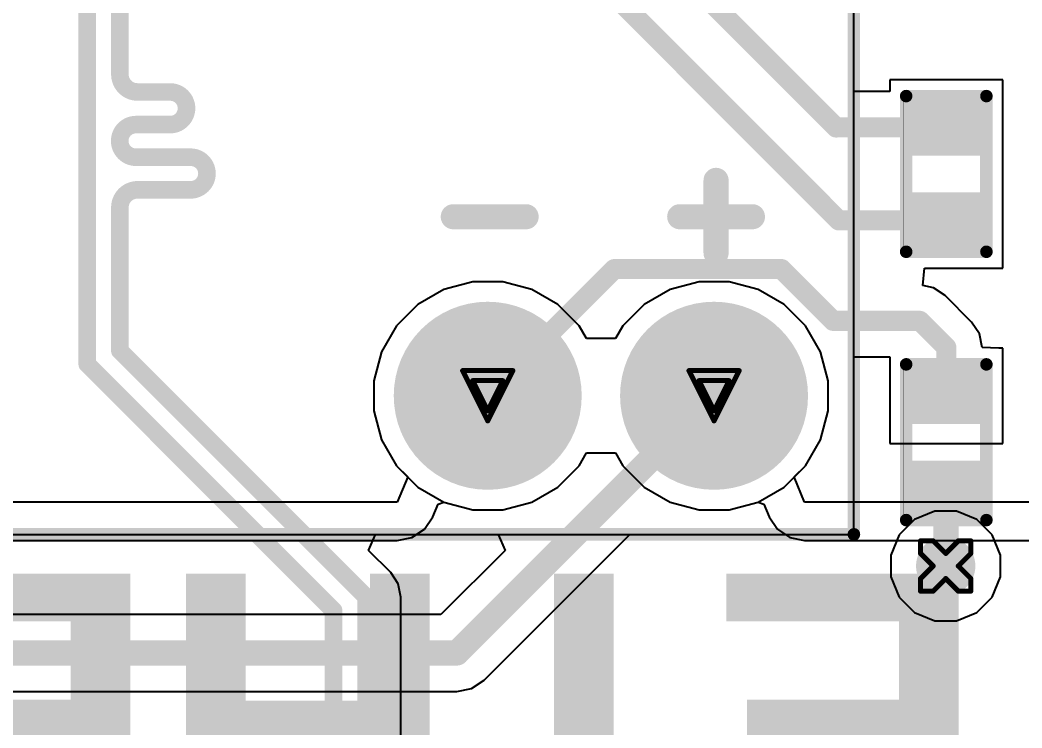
# Model space of a CAD drawing. Header units: inches. Extents: x -11 to 5379, y 0 to 5429.
# Drawn here: x 194.32 to 204.46, y 92.18 to 99.34 of the extents above; entities that cross this region are included whole.
import ezdxf

# ---------------------------------------------------------------- set-up
doc = ezdxf.new("R2010")
doc.units = ezdxf.units.IN
for name, color, linetype in [('Bottom Layer', 5, 'Continuous'), ('Bottom Solder', 6, 'Continuous'), ('Drill Drawing', 1, 'Continuous'), ('GND', 16, 'Continuous'), ('Multi-Layer', 9, 'Continuous'), ('Pad Holes', 156, 'Continuous'), ('PWR', 76, 'Continuous'), ('Top Layer', 1, 'Continuous'), ('Top Overlay', 2, 'Continuous'), ('Top Paste', 8, 'Continuous'), ('Top Solder', 216, 'Continuous'), ('Via Holes', 16, 'Continuous')]:
    doc.layers.add(name, color=color, linetype=linetype)
doc.styles.add('Arial_Bold', font='', dxfattribs={"height": 0.2})
doc.styles.get('Arial_Bold').set_extended_font_data('Arial', bold=True)

# ---------------------------------------------------------------- blocks, each defined once
blk = doc.blocks.new('R___0402_343')
at = {"layer": 'Top Layer'}
for points in [[(-0.699, -0.318), (-0.699, 0.317), (-0.241, 0.317), (-0.241, -0.318)], [(0.241, -0.318), (0.241, 0.317), (0.699, 0.317), (0.699, -0.318)]]:
    blk.add_hatch(color=1, dxfattribs=at).paths.add_polyline_path(points)
at = {"layer": 'Top Paste'}
for points in [[(-0.699, -0.318), (-0.699, 0.317), (-0.241, 0.317), (-0.241, -0.318)], [(0.241, -0.318), (0.241, 0.317), (0.699, 0.317), (0.699, -0.318)]]:
    blk.add_hatch(color=8, dxfattribs=at).paths.add_polyline_path(points)
at = {"layer": 'Top Solder'}
for points in [[(-0.754, -0.373), (-0.754, 0.373), (-0.186, 0.373), (-0.186, -0.373)], [(0.186, -0.373), (0.186, 0.373), (0.754, 0.373), (0.754, -0.373)]]:
    blk.add_hatch(color=216, dxfattribs=at).paths.add_polyline_path(points)
at = {"layer": 'Top Overlay'}
for points in [[(-0.787, -0.406, 0.127, 0.127, 0), (-0.787, 0.406, 0.127, 0.127, 0)], [(0.787, 0.406, 0.127, 0.127, 0), (-0.787, 0.406, 0.127, 0.127, 0)], [(0.787, -0.406, 0.127, 0.127, 0), (0.787, 0.406, 0.127, 0.127, 0)], [(0.787, -0.406, 0.127, 0.127, 0), (-0.787, -0.406, 0.127, 0.127, 0)], [(0.813, -0.432, 0.00323, 0.00323, 0), (-0.813, -0.432, 0.00323, 0.00323, 0)]]:
    blk.add_lwpolyline(points, format="xyseb", dxfattribs=at)
for points in [[(-0.819, 0.406, 0.0635, 0.0635, 1), (-0.756, 0.406, 0.0635, 0.0635, 1)], [(-0.819, 0.406, 0.0635, 0.0635, 1), (-0.756, 0.406, 0.0635, 0.0635, 1)], [(0.756, 0.406, 0.0635, 0.0635, 1), (0.819, 0.406, 0.0635, 0.0635, 1)], [(0.756, 0.406, 0.0635, 0.0635, 1), (0.819, 0.406, 0.0635, 0.0635, 1)], [(-0.819, -0.406, 0.0635, 0.0635, 1), (-0.756, -0.406, 0.0635, 0.0635, 1)], [(-0.819, -0.406, 0.0635, 0.0635, 1), (-0.756, -0.406, 0.0635, 0.0635, 1)], [(0.756, -0.406, 0.0635, 0.0635, 1), (0.819, -0.406, 0.0635, 0.0635, 1)], [(0.756, -0.406, 0.0635, 0.0635, 1), (0.819, -0.406, 0.0635, 0.0635, 1)], [(-0.814, -0.432, 0.00161, 0.00161, 1), (-0.812, -0.432, 0.00161, 0.00161, 1)], [(0.812, -0.432, 0.00161, 0.00161, 1), (0.814, -0.432, 0.00161, 0.00161, 1)]]:
    blk.add_lwpolyline(points, format="xyseb", close=True, dxfattribs=at)
blk = doc.blocks.new('R___0402_347')
at = {"layer": 'Top Layer'}
for points in [[(-0.699, -0.318), (-0.699, 0.317), (-0.241, 0.317), (-0.241, -0.318)], [(0.241, -0.318), (0.241, 0.317), (0.699, 0.317), (0.699, -0.318)]]:
    blk.add_hatch(color=1, dxfattribs=at).paths.add_polyline_path(points)
at = {"layer": 'Top Paste'}
for points in [[(-0.699, -0.318), (-0.699, 0.317), (-0.241, 0.317), (-0.241, -0.318)], [(0.241, -0.318), (0.241, 0.317), (0.699, 0.317), (0.699, -0.318)]]:
    blk.add_hatch(color=8, dxfattribs=at).paths.add_polyline_path(points)
at = {"layer": 'Top Solder'}
for points in [[(-0.754, -0.373), (-0.754, 0.373), (-0.186, 0.373), (-0.186, -0.373)], [(0.186, -0.373), (0.186, 0.373), (0.754, 0.373), (0.754, -0.373)]]:
    blk.add_hatch(color=216, dxfattribs=at).paths.add_polyline_path(points)
at = {"layer": 'Top Overlay'}
for points in [[(-0.787, -0.406, 0.127, 0.127, 0), (-0.787, 0.406, 0.127, 0.127, 0)], [(0.787, 0.406, 0.127, 0.127, 0), (-0.787, 0.406, 0.127, 0.127, 0)], [(0.787, -0.406, 0.127, 0.127, 0), (0.787, 0.406, 0.127, 0.127, 0)], [(0.787, -0.406, 0.127, 0.127, 0), (-0.787, -0.406, 0.127, 0.127, 0)], [(0.813, -0.432, 0.00323, 0.00323, 0), (-0.813, -0.432, 0.00323, 0.00323, 0)]]:
    blk.add_lwpolyline(points, format="xyseb", dxfattribs=at)
for points in [[(-0.819, 0.406, 0.0635, 0.0635, 1), (-0.756, 0.406, 0.0635, 0.0635, 1)], [(-0.819, 0.406, 0.0635, 0.0635, 1), (-0.756, 0.406, 0.0635, 0.0635, 1)], [(0.756, 0.406, 0.0635, 0.0635, 1), (0.819, 0.406, 0.0635, 0.0635, 1)], [(0.756, 0.406, 0.0635, 0.0635, 1), (0.819, 0.406, 0.0635, 0.0635, 1)], [(-0.819, -0.406, 0.0635, 0.0635, 1), (-0.756, -0.406, 0.0635, 0.0635, 1)], [(-0.819, -0.406, 0.0635, 0.0635, 1), (-0.756, -0.406, 0.0635, 0.0635, 1)], [(0.756, -0.406, 0.0635, 0.0635, 1), (0.819, -0.406, 0.0635, 0.0635, 1)], [(0.756, -0.406, 0.0635, 0.0635, 1), (0.819, -0.406, 0.0635, 0.0635, 1)], [(-0.814, -0.432, 0.00161, 0.00161, 1), (-0.812, -0.432, 0.00161, 0.00161, 1)], [(0.812, -0.432, 0.00161, 0.00161, 1), (0.814, -0.432, 0.00161, 0.00161, 1)]]:
    blk.add_lwpolyline(points, format="xyseb", close=True, dxfattribs=at)
blk = doc.blocks.new('X12ADAB1A3DY1027_519')
at = {"layer": 'Bottom Layer'}
h = blk.add_hatch(color=5, dxfattribs=at)
edge = h.paths.add_edge_path()
edge.add_arc((-6.86, 4.57), 0.9, 0, 360)
h = blk.add_hatch(color=5, dxfattribs=at)
edge = h.paths.add_edge_path()
edge.add_arc((-4.57, 4.57), 0.9, 0, 360)
at = {"layer": 'Bottom Solder'}
h = blk.add_hatch(color=6, dxfattribs=at)
edge = h.paths.add_edge_path()
edge.add_arc((-6.86, 4.57), 0.951, 0, 360)
h = blk.add_hatch(color=6, dxfattribs=at)
edge = h.paths.add_edge_path()
edge.add_arc((-4.57, 4.57), 0.951, 0, 360)
at = {"layer": 'GND'}
h = blk.add_hatch(color=16, dxfattribs=at)
edge = h.paths.add_edge_path()
edge.add_arc((-6.86, 4.57), 0.9, 0, 360)
h = blk.add_hatch(color=16, dxfattribs=at)
edge = h.paths.add_edge_path()
edge.add_arc((-4.57, 4.57), 0.9, 0, 360)
at = {"layer": 'Multi-Layer'}
h = blk.add_hatch(color=9, dxfattribs=at)
edge = h.paths.add_edge_path()
edge.add_arc((-6.86, 4.57), 0.9, 0, 360)
h = blk.add_hatch(color=9, dxfattribs=at)
edge = h.paths.add_edge_path()
edge.add_arc((-4.57, 4.57), 0.9, 0, 360)
at = {"layer": 'Pad Holes'}
h = blk.add_hatch(color=7, dxfattribs=at)
edge = h.paths.add_edge_path()
edge.add_arc((-6.86, 4.57), 0.525, 0, 360)
h = blk.add_hatch(color=7, dxfattribs=at)
edge = h.paths.add_edge_path()
edge.add_arc((-4.57, 4.57), 0.525, 0, 360)
at = {"layer": 'PWR'}
h = blk.add_hatch(color=76, dxfattribs=at)
edge = h.paths.add_edge_path()
edge.add_arc((-6.86, 4.57), 0.9, 0, 360)
h = blk.add_hatch(color=76, dxfattribs=at)
edge = h.paths.add_edge_path()
edge.add_arc((-4.57, 4.57), 0.9, 0, 360)
at = {"layer": 'Top Layer'}
h = blk.add_hatch(color=1, dxfattribs=at)
edge = h.paths.add_edge_path()
edge.add_arc((-6.86, 4.57), 0.9, 0, 360)
h = blk.add_hatch(color=1, dxfattribs=at)
edge = h.paths.add_edge_path()
edge.add_arc((-4.57, 4.57), 0.9, 0, 360)
at = {"layer": 'Top Solder'}
h = blk.add_hatch(color=216, dxfattribs=at)
edge = h.paths.add_edge_path()
edge.add_arc((-6.86, 4.57), 0.951, 0, 360)
h = blk.add_hatch(color=216, dxfattribs=at)
edge = h.paths.add_edge_path()
edge.add_arc((-4.57, 4.57), 0.951, 0, 360)
at = {"layer": 'Top Overlay'}
for points in [[(8.275, 5.972, 0.127, 0.127, 0), (-8.275, 5.972, 0.127, 0.127, 0)], [(-8.275, 5.972, 0.127, 0.127, 0), (-8.275, 0.258, 0.127, 0.127, 0)], [(-6.88, 3.127, 0.254, 0.254, 0), (-6.88, 2.391, 0.254, 0.254, 0)], [(-6.512, 2.759, 0.254, 0.254, 0), (-7.249, 2.759, 0.254, 0.254, 0)], [(-4.222, 2.759, 0.254, 0.254, 0), (-4.958, 2.759, 0.254, 0.254, 0)]]:
    blk.add_lwpolyline(points, format="xyseb", dxfattribs=at)
for points in [[(-8.307, 5.972, 0.0635, 0.0635, 1), (-8.243, 5.972, 0.0635, 0.0635, 1)], [(-8.307, 5.972, 0.0635, 0.0635, 1), (-8.243, 5.972, 0.0635, 0.0635, 1)], [(-6.944, 3.127, 0.127, 0.127, 1), (-6.817, 3.127, 0.127, 0.127, 1)], [(-7.312, 2.759, 0.127, 0.127, 1), (-7.185, 2.759, 0.127, 0.127, 1)], [(-6.576, 2.759, 0.127, 0.127, 1), (-6.449, 2.759, 0.127, 0.127, 1)], [(-5.022, 2.759, 0.127, 0.127, 1), (-4.895, 2.759, 0.127, 0.127, 1)], [(-4.285, 2.759, 0.127, 0.127, 1), (-4.158, 2.759, 0.127, 0.127, 1)], [(-6.944, 2.391, 0.127, 0.127, 1), (-6.817, 2.391, 0.127, 0.127, 1)]]:
    blk.add_lwpolyline(points, format="xyseb", close=True, dxfattribs=at)

msp = doc.modelspace()

# ---------------------------------------------------------------- hatches: boundary and pattern name
at = {"layer": 'Bottom Layer'}
h = msp.add_hatch(color=5, dxfattribs=at)
edge = h.paths.add_edge_path()
edge.add_arc((203.686, 93.814), 0.3, 0, 360)
at = {"layer": 'GND'}
h = msp.add_hatch(color=16, dxfattribs=at)
edge = h.paths.add_edge_path()
edge.add_arc((203.686, 93.814), 0.3, 0, 360)
at = {"layer": 'PWR'}
h = msp.add_hatch(color=76, dxfattribs=at)
edge = h.paths.add_edge_path()
edge.add_arc((203.686, 93.814), 0.3, 0, 360)
at = {"layer": 'Top Layer'}
h = msp.add_hatch(color=1, dxfattribs=at)
edge = h.paths.add_edge_path()
edge.add_arc((203.686, 93.814), 0.3, 0, 360)
at = {"layer": 'Via Holes'}
h = msp.add_hatch(color=7, dxfattribs=at)
edge = h.paths.add_edge_path()
edge.add_arc((203.686, 93.814), 0.15, 0, 360)

# ---------------------------------------------------------------- linework, layer by layer
at = {"layer": 'Bottom Layer'}
for p, q in [((202.757, 94.134), (202.757, 110.009)), ((202.757, 94.134), (202.757, 99.817)), ((186.207, 94.134), (202.757, 94.134)), ((186.207, 94.134), (199.158, 94.134)), ((199.015, 92.66), (200.49, 94.134)), ((199.158, 94.134), (199.227, 93.97)), ((200.49, 94.134), (202.757, 94.134)), ((199.227, 93.97), (198.579, 93.323)), ((198.579, 93.323), (186.853, 93.323)), ((198.74, 92.546), (198.889, 92.575)), ((198.889, 92.575), (199.015, 92.66)), ((187.014, 92.546), (198.74, 92.546))]:
    msp.add_line(p, q, dxfattribs=at)
for points in [[(198.74, 92.934, 0.254, 0.254, 0), (201.342, 95.536, 0.254, 0.254, 0)], [(186.853, 92.934, 0.254, 0.254, 0), (198.74, 92.934, 0.254, 0.254, 0)]]:
    msp.add_lwpolyline(points, format="xyseb", dxfattribs=at)
for points in [[(201.279, 95.536, 0.127, 0.127, 1), (201.406, 95.536, 0.127, 0.127, 1)], [(198.677, 92.934, 0.127, 0.127, 1), (198.804, 92.934, 0.127, 0.127, 1)], [(198.677, 92.934, 0.127, 0.127, 1), (198.804, 92.934, 0.127, 0.127, 1)]]:
    msp.add_lwpolyline(points, format="xyseb", close=True, dxfattribs=at)
at = {"layer": 'Drill Drawing'}
for points in [[(198.798, 95.79, 0.0508, 0.0508, 0), (199.306, 95.79, 0.0508, 0.0508, 0)], [(198.798, 95.79, 0.0508, 0.0508, 0), (199.052, 95.282, 0.0508, 0.0508, 0)], [(199.052, 95.282, 0.0508, 0.0508, 0), (199.306, 95.79, 0.0508, 0.0508, 0)], [(201.088, 95.79, 0.0508, 0.0508, 0), (201.596, 95.79, 0.0508, 0.0508, 0)], [(201.088, 95.79, 0.0508, 0.0508, 0), (201.342, 95.282, 0.0508, 0.0508, 0)], [(201.342, 95.282, 0.0508, 0.0508, 0), (201.596, 95.79, 0.0508, 0.0508, 0)], [(198.9, 95.689, 0.0508, 0.0508, 0), (199.204, 95.689, 0.0508, 0.0508, 0)], [(198.9, 95.689, 0.0508, 0.0508, 0), (199.052, 95.384, 0.0508, 0.0508, 0)], [(199.052, 95.384, 0.0508, 0.0508, 0), (199.204, 95.689, 0.0508, 0.0508, 0)], [(201.19, 95.689, 0.0508, 0.0508, 0), (201.495, 95.689, 0.0508, 0.0508, 0)], [(201.19, 95.689, 0.0508, 0.0508, 0), (201.342, 95.384, 0.0508, 0.0508, 0)], [(201.342, 95.384, 0.0508, 0.0508, 0), (201.495, 95.689, 0.0508, 0.0508, 0)], [(203.432, 93.941, 0.0508, 0.0508, 0), (203.432, 94.068, 0.0508, 0.0508, 0)], [(203.432, 94.068, 0.0508, 0.0508, 0), (203.559, 94.068, 0.0508, 0.0508, 0)], [(203.559, 94.068, 0.0508, 0.0508, 0), (203.686, 93.941, 0.0508, 0.0508, 0)], [(203.686, 93.941, 0.0508, 0.0508, 0), (203.813, 94.068, 0.0508, 0.0508, 0)], [(203.813, 94.068, 0.0508, 0.0508, 0), (203.94, 94.068, 0.0508, 0.0508, 0)], [(203.94, 93.941, 0.0508, 0.0508, 0), (203.94, 94.068, 0.0508, 0.0508, 0)], [(203.432, 93.941, 0.0508, 0.0508, 0), (203.559, 93.814, 0.0508, 0.0508, 0)], [(203.813, 93.814, 0.0508, 0.0508, 0), (203.94, 93.941, 0.0508, 0.0508, 0)], [(203.432, 93.687, 0.0508, 0.0508, 0), (203.559, 93.814, 0.0508, 0.0508, 0)], [(203.813, 93.814, 0.0508, 0.0508, 0), (203.94, 93.687, 0.0508, 0.0508, 0)], [(203.432, 93.56, 0.0508, 0.0508, 0), (203.432, 93.687, 0.0508, 0.0508, 0)], [(203.559, 93.56, 0.0508, 0.0508, 0), (203.686, 93.687, 0.0508, 0.0508, 0)], [(203.686, 93.687, 0.0508, 0.0508, 0), (203.813, 93.56, 0.0508, 0.0508, 0)], [(203.94, 93.56, 0.0508, 0.0508, 0), (203.94, 93.687, 0.0508, 0.0508, 0)], [(203.432, 93.56, 0.0508, 0.0508, 0), (203.559, 93.56, 0.0508, 0.0508, 0)], [(203.813, 93.56, 0.0508, 0.0508, 0), (203.94, 93.56, 0.0508, 0.0508, 0)]]:
    msp.add_lwpolyline(points, format="xyseb", dxfattribs=at)
for points in [[(198.785, 95.79, 0.0254, 0.0254, 1), (198.811, 95.79, 0.0254, 0.0254, 1)], [(198.785, 95.79, 0.0254, 0.0254, 1), (198.811, 95.79, 0.0254, 0.0254, 1)], [(199.293, 95.79, 0.0254, 0.0254, 1), (199.319, 95.79, 0.0254, 0.0254, 1)], [(199.293, 95.79, 0.0254, 0.0254, 1), (199.319, 95.79, 0.0254, 0.0254, 1)], [(201.075, 95.79, 0.0254, 0.0254, 1), (201.101, 95.79, 0.0254, 0.0254, 1)], [(201.075, 95.79, 0.0254, 0.0254, 1), (201.101, 95.79, 0.0254, 0.0254, 1)], [(201.583, 95.79, 0.0254, 0.0254, 1), (201.609, 95.79, 0.0254, 0.0254, 1)], [(201.583, 95.79, 0.0254, 0.0254, 1), (201.609, 95.79, 0.0254, 0.0254, 1)], [(198.887, 95.689, 0.0254, 0.0254, 1), (198.912, 95.689, 0.0254, 0.0254, 1)], [(198.887, 95.689, 0.0254, 0.0254, 1), (198.912, 95.689, 0.0254, 0.0254, 1)], [(199.192, 95.689, 0.0254, 0.0254, 1), (199.217, 95.689, 0.0254, 0.0254, 1)], [(199.192, 95.689, 0.0254, 0.0254, 1), (199.217, 95.689, 0.0254, 0.0254, 1)], [(201.177, 95.689, 0.0254, 0.0254, 1), (201.202, 95.689, 0.0254, 0.0254, 1)], [(201.177, 95.689, 0.0254, 0.0254, 1), (201.202, 95.689, 0.0254, 0.0254, 1)], [(201.482, 95.689, 0.0254, 0.0254, 1), (201.507, 95.689, 0.0254, 0.0254, 1)], [(201.482, 95.689, 0.0254, 0.0254, 1), (201.507, 95.689, 0.0254, 0.0254, 1)], [(199.039, 95.384, 0.0254, 0.0254, 1), (199.065, 95.384, 0.0254, 0.0254, 1)], [(199.039, 95.384, 0.0254, 0.0254, 1), (199.065, 95.384, 0.0254, 0.0254, 1)], [(201.329, 95.384, 0.0254, 0.0254, 1), (201.355, 95.384, 0.0254, 0.0254, 1)], [(201.329, 95.384, 0.0254, 0.0254, 1), (201.355, 95.384, 0.0254, 0.0254, 1)], [(199.039, 95.282, 0.0254, 0.0254, 1), (199.065, 95.282, 0.0254, 0.0254, 1)], [(199.039, 95.282, 0.0254, 0.0254, 1), (199.065, 95.282, 0.0254, 0.0254, 1)], [(201.329, 95.282, 0.0254, 0.0254, 1), (201.355, 95.282, 0.0254, 0.0254, 1)], [(201.329, 95.282, 0.0254, 0.0254, 1), (201.355, 95.282, 0.0254, 0.0254, 1)], [(203.419, 94.068, 0.0254, 0.0254, 1), (203.445, 94.068, 0.0254, 0.0254, 1)], [(203.419, 94.068, 0.0254, 0.0254, 1), (203.445, 94.068, 0.0254, 0.0254, 1)], [(203.546, 94.068, 0.0254, 0.0254, 1), (203.572, 94.068, 0.0254, 0.0254, 1)], [(203.546, 94.068, 0.0254, 0.0254, 1), (203.572, 94.068, 0.0254, 0.0254, 1)], [(203.8, 94.068, 0.0254, 0.0254, 1), (203.826, 94.068, 0.0254, 0.0254, 1)], [(203.8, 94.068, 0.0254, 0.0254, 1), (203.826, 94.068, 0.0254, 0.0254, 1)], [(203.927, 94.068, 0.0254, 0.0254, 1), (203.953, 94.068, 0.0254, 0.0254, 1)], [(203.927, 94.068, 0.0254, 0.0254, 1), (203.953, 94.068, 0.0254, 0.0254, 1)], [(203.419, 93.941, 0.0254, 0.0254, 1), (203.445, 93.941, 0.0254, 0.0254, 1)], [(203.419, 93.941, 0.0254, 0.0254, 1), (203.445, 93.941, 0.0254, 0.0254, 1)], [(203.673, 93.941, 0.0254, 0.0254, 1), (203.699, 93.941, 0.0254, 0.0254, 1)], [(203.673, 93.941, 0.0254, 0.0254, 1), (203.699, 93.941, 0.0254, 0.0254, 1)], [(203.927, 93.941, 0.0254, 0.0254, 1), (203.953, 93.941, 0.0254, 0.0254, 1)], [(203.927, 93.941, 0.0254, 0.0254, 1), (203.953, 93.941, 0.0254, 0.0254, 1)], [(203.546, 93.814, 0.0254, 0.0254, 1), (203.572, 93.814, 0.0254, 0.0254, 1)], [(203.546, 93.814, 0.0254, 0.0254, 1), (203.572, 93.814, 0.0254, 0.0254, 1)], [(203.8, 93.814, 0.0254, 0.0254, 1), (203.826, 93.814, 0.0254, 0.0254, 1)], [(203.8, 93.814, 0.0254, 0.0254, 1), (203.826, 93.814, 0.0254, 0.0254, 1)], [(203.419, 93.687, 0.0254, 0.0254, 1), (203.445, 93.687, 0.0254, 0.0254, 1)], [(203.419, 93.687, 0.0254, 0.0254, 1), (203.445, 93.687, 0.0254, 0.0254, 1)], [(203.673, 93.687, 0.0254, 0.0254, 1), (203.699, 93.687, 0.0254, 0.0254, 1)], [(203.673, 93.687, 0.0254, 0.0254, 1), (203.699, 93.687, 0.0254, 0.0254, 1)], [(203.927, 93.687, 0.0254, 0.0254, 1), (203.953, 93.687, 0.0254, 0.0254, 1)], [(203.927, 93.687, 0.0254, 0.0254, 1), (203.953, 93.687, 0.0254, 0.0254, 1)], [(203.419, 93.56, 0.0254, 0.0254, 1), (203.445, 93.56, 0.0254, 0.0254, 1)], [(203.419, 93.56, 0.0254, 0.0254, 1), (203.445, 93.56, 0.0254, 0.0254, 1)], [(203.546, 93.56, 0.0254, 0.0254, 1), (203.572, 93.56, 0.0254, 0.0254, 1)], [(203.546, 93.56, 0.0254, 0.0254, 1), (203.572, 93.56, 0.0254, 0.0254, 1)], [(203.8, 93.56, 0.0254, 0.0254, 1), (203.826, 93.56, 0.0254, 0.0254, 1)], [(203.8, 93.56, 0.0254, 0.0254, 1), (203.826, 93.56, 0.0254, 0.0254, 1)], [(203.927, 93.56, 0.0254, 0.0254, 1), (203.953, 93.56, 0.0254, 0.0254, 1)], [(203.927, 93.56, 0.0254, 0.0254, 1), (203.953, 93.56, 0.0254, 0.0254, 1)]]:
    msp.add_lwpolyline(points, format="xyseb", close=True, dxfattribs=at)
at = {"layer": 'GND'}
for p, q in [((198.9, 96.69), (198.607, 96.612)), ((199.204, 96.69), (198.9, 96.69)), ((199.498, 96.612), (199.204, 96.69)), ((201.19, 96.69), (200.897, 96.612)), ((201.494, 96.69), (201.19, 96.69)), ((201.788, 96.612), (201.494, 96.69)), ((198.607, 96.612), (198.344, 96.46)), ((199.761, 96.46), (199.498, 96.612)), ((200.897, 96.612), (200.634, 96.46)), ((202.051, 96.46), (201.788, 96.612)), ((198.344, 96.46), (198.129, 96.245)), ((199.976, 96.245), (199.761, 96.46)), ((200.634, 96.46), (200.419, 96.245)), ((202.266, 96.245), (202.051, 96.46)), ((198.129, 96.245), (197.977, 95.982)), ((200.051, 96.115), (199.976, 96.245)), ((200.419, 96.245), (200.344, 96.115)), ((202.418, 95.982), (202.266, 96.245)), ((200.344, 96.115), (200.051, 96.115)), ((197.977, 95.982), (197.898, 95.688)), ((202.496, 95.688), (202.418, 95.982)), ((197.898, 95.688), (197.898, 95.384)), ((202.496, 95.384), (202.496, 95.688)), ((197.898, 95.384), (197.977, 95.091)), ((202.418, 95.091), (202.496, 95.384)), ((197.977, 95.091), (198.129, 94.828)), ((202.266, 94.828), (202.418, 95.091)), ((199.976, 94.828), (200.051, 94.958)), ((200.051, 94.958), (200.344, 94.958)), ((200.344, 94.958), (200.419, 94.828)), ((198.129, 94.828), (198.242, 94.715)), ((199.761, 94.613), (199.976, 94.828)), ((200.419, 94.828), (200.634, 94.613)), ((202.153, 94.715), (202.266, 94.828)), ((198.242, 94.715), (198.136, 94.461)), ((202.258, 94.461), (202.153, 94.715)), ((199.498, 94.461), (199.761, 94.613)), ((200.634, 94.613), (200.897, 94.461)), ((198.136, 94.461), (190.828, 94.461)), ((198.495, 94.312), (198.549, 94.441)), ((198.549, 94.441), (198.607, 94.461)), ((198.607, 94.461), (198.9, 94.382)), ((199.204, 94.382), (199.498, 94.461)), ((200.897, 94.461), (201.19, 94.382)), ((201.494, 94.382), (201.788, 94.461)), ((201.788, 94.461), (201.846, 94.441)), ((201.846, 94.441), (201.899, 94.312)), ((204.748, 94.461), (202.258, 94.461)), ((198.411, 94.186), (198.495, 94.312)), ((198.9, 94.382), (199.204, 94.382)), ((201.19, 94.382), (201.494, 94.382)), ((201.899, 94.312), (201.983, 94.186)), ((198.285, 94.102), (198.411, 94.186)), ((201.983, 94.186), (202.109, 94.102)), ((198.136, 94.073), (198.285, 94.102)), ((202.109, 94.102), (202.258, 94.073)), ((190.828, 94.073), (198.136, 94.073)), ((202.258, 94.073), (204.748, 94.073))]:
    msp.add_line(p, q, dxfattribs=at)
at = {"layer": 'PWR'}
for p, q in [((198.9, 96.69), (198.607, 96.612)), ((199.204, 96.69), (198.9, 96.69)), ((199.498, 96.612), (199.204, 96.69)), ((201.19, 96.69), (200.897, 96.612)), ((201.494, 96.69), (201.19, 96.69)), ((201.788, 96.612), (201.494, 96.69)), ((198.607, 96.612), (198.344, 96.46)), ((199.761, 96.46), (199.498, 96.612)), ((200.897, 96.612), (200.634, 96.46)), ((202.051, 96.46), (201.788, 96.612)), ((198.344, 96.46), (198.129, 96.245)), ((199.976, 96.245), (199.761, 96.46)), ((200.634, 96.46), (200.419, 96.245)), ((202.266, 96.245), (202.051, 96.46)), ((198.129, 96.245), (197.977, 95.982)), ((200.051, 96.115), (199.976, 96.245)), ((200.419, 96.245), (200.344, 96.115)), ((202.418, 95.982), (202.266, 96.245)), ((200.344, 96.115), (200.051, 96.115)), ((197.977, 95.982), (197.898, 95.688)), ((202.496, 95.688), (202.418, 95.982)), ((197.898, 95.688), (197.898, 95.384)), ((202.496, 95.384), (202.496, 95.688)), ((197.898, 95.384), (197.977, 95.091)), ((202.418, 95.091), (202.496, 95.384)), ((197.977, 95.091), (198.129, 94.828)), ((202.266, 94.828), (202.418, 95.091)), ((199.976, 94.828), (200.051, 94.958)), ((200.051, 94.958), (200.344, 94.958)), ((200.344, 94.958), (200.419, 94.828)), ((198.129, 94.828), (198.344, 94.613)), ((199.761, 94.613), (199.976, 94.828)), ((200.419, 94.828), (200.634, 94.613)), ((202.051, 94.613), (202.266, 94.828)), ((198.344, 94.613), (198.607, 94.461)), ((199.498, 94.461), (199.761, 94.613)), ((200.634, 94.613), (200.897, 94.461)), ((201.788, 94.461), (202.051, 94.613)), ((198.607, 94.461), (198.9, 94.382)), ((199.204, 94.382), (199.498, 94.461)), ((200.897, 94.461), (201.19, 94.382)), ((201.494, 94.382), (201.788, 94.461)), ((198.9, 94.382), (199.204, 94.382)), ((201.19, 94.382), (201.494, 94.382)), ((203.576, 94.368), (203.372, 94.284)), ((203.796, 94.368), (203.576, 94.368)), ((204, 94.284), (203.796, 94.368)), ((203.372, 94.284), (203.216, 94.128)), ((204.156, 94.128), (204, 94.284)), ((203.216, 94.128), (203.132, 93.924)), ((204.24, 93.924), (204.156, 94.128)), ((203.132, 93.924), (203.132, 93.704)), ((204.24, 93.704), (204.24, 93.924)), ((203.132, 93.704), (203.216, 93.5)), ((204.156, 93.5), (204.24, 93.704)), ((203.216, 93.5), (203.372, 93.344)), ((204, 93.344), (204.156, 93.5)), ((203.372, 93.344), (203.576, 93.26)), ((203.796, 93.26), (204, 93.344)), ((203.576, 93.26), (203.796, 93.26))]:
    msp.add_line(p, q, dxfattribs=at)
at = {"layer": 'Top Layer'}
for p, q in [((202.757, 94.134), (202.757, 110.009)), ((202.757, 98.613), (202.757, 99.817)), ((204.263, 98.733), (203.12, 98.733)), ((203.12, 98.733), (203.12, 98.613)), ((204.263, 97.767), (204.263, 98.733)), ((203.12, 98.613), (202.757, 98.613)), ((204.263, 96.828), (204.263, 97.767)), ((203.455, 96.65), (203.473, 96.828)), ((203.473, 96.828), (204.263, 96.828)), ((203.562, 96.629), (203.455, 96.65)), ((203.68, 96.55), (203.562, 96.629)), ((203.948, 96.282), (203.68, 96.55)), ((204.027, 96.164), (203.948, 96.282)), ((203.948, 96.282), (203.948, 96.282)), ((204.054, 96.025), (204.027, 96.164)), ((204.223, 96.019), (204.054, 96.025)), ((204.263, 96.019), (204.223, 96.019)), ((204.263, 95.054), (204.263, 96.019)), ((202.757, 94.134), (202.757, 95.931)), ((202.757, 95.931), (203.12, 95.931)), ((203.12, 95.931), (203.12, 95.054)), ((203.12, 95.054), (204.263, 95.054)), ((186.207, 94.134), (202.757, 94.134)), ((197.847, 93.97), (197.915, 94.134)), ((197.915, 94.134), (202.757, 94.134)), ((198.07, 93.747), (197.847, 93.97)), ((198.145, 93.634), (198.07, 93.747)), ((198.07, 93.747), (198.07, 93.747)), ((198.172, 93.5), (198.145, 93.634)), ((198.172, 91.52), (198.172, 93.5))]:
    msp.add_line(p, q, dxfattribs=at)
for points in [[(198.692, 102.136, 0.203, 0.203, 0), (202.578, 98.25, 0.203, 0.203, 0)], [(194.998, 97.441, 0.178, 0.178, 0), (194.998, 100.732, 0.178, 0.178, 0)], [(199.559, 100.356, 0.203, 0.203, 0), (202.605, 97.31, 0.203, 0.203, 0)], [(195.33, 98.787, 0.178, 0.178, 0), (195.33, 99.699, 0.178, 0.178, 0)], [(195.508, 98.609, 0.178, 0.178, -0.414214), (195.33, 98.787, 0.178, 0.178, 0)], [(195.508, 98.609, 0.178, 0.178, 0), (195.839, 98.609, 0.178, 0.178, 0)], [(195.839, 98.609, 0.178, 0.178, -1), (195.839, 98.279, 0.178, 0.178, 0)], [(195.493, 97.949, 0.178, 0.178, -1), (195.493, 98.279, 0.178, 0.178, 0)], [(195.493, 98.279, 0.178, 0.178, 0), (195.839, 98.279, 0.178, 0.178, 0)], [(202.578, 98.25, 0.203, 0.203, 0), (203.692, 98.25, 0.203, 0.203, 0)], [(195.493, 97.949, 0.178, 0.178, 0), (196.046, 97.949, 0.178, 0.178, 0)], [(196.046, 97.949, 0.178, 0.178, -1), (196.046, 97.619, 0.178, 0.178, 0)], [(195.33, 97.441, 0.178, 0.178, -0.414214), (195.508, 97.619, 0.178, 0.178, 0)], [(195.508, 97.619, 0.178, 0.178, 0), (196.046, 97.619, 0.178, 0.178, 0)], [(194.998, 95.99, 0.178, 0.178, 0), (194.998, 97.441, 0.178, 0.178, 0)], [(195.33, 95.992, 0.178, 0.178, 0), (195.33, 97.441, 0.178, 0.178, 0)], [(202.605, 97.31, 0.203, 0.203, 0), (203.692, 97.31, 0.203, 0.203, 0)], [(199.052, 95.536, 0.203, 0.203, 0), (200.333, 96.817, 0.203, 0.203, 0)], [(200.333, 96.817, 0.203, 0.203, 0), (202.024, 96.817, 0.203, 0.203, 0)], [(202.024, 96.817, 0.203, 0.203, 0), (202.547, 96.294, 0.203, 0.203, 0)], [(202.547, 96.294, 0.203, 0.203, 0), (203.423, 96.294, 0.203, 0.203, 0)], [(203.423, 96.294, 0.203, 0.203, 0), (203.692, 96.025, 0.203, 0.203, 0)], [(203.692, 95.536, 0.203, 0.203, 0), (203.692, 96.025, 0.203, 0.203, 0)], [(194.998, 95.99, 0.178, 0.178, 0), (195, 95.988, 0.178, 0.178, 0)], [(195, 95.856, 0.178, 0.178, 0), (195, 95.988, 0.178, 0.178, 0)], [(195.33, 95.992, 0.178, 0.178, 0), (197.822, 93.5, 0.178, 0.178, 0)], [(195, 95.856, 0.178, 0.178, 0), (197.492, 93.363, 0.178, 0.178, 0)], [(203.689, 93.817, 0.254, 0.254, 0), (203.689, 94.594, 0.254, 0.254, 0)], [(203.686, 93.814, 0.254, 0.254, 0), (203.689, 93.817, 0.254, 0.254, 0)], [(197.822, 91.375, 0.178, 0.178, 0), (197.822, 93.5, 0.178, 0.178, 0)], [(197.492, 91.375, 0.178, 0.178, 0), (197.492, 93.363, 0.178, 0.178, 0)]]:
    msp.add_lwpolyline(points, format="xyseb", dxfattribs=at)
for points in [[(195.285, 98.787, 0.0889, 0.0889, 1), (195.374, 98.787, 0.0889, 0.0889, 1)], [(195.285, 98.787, 0.0889, 0.0889, 1), (195.374, 98.787, 0.0889, 0.0889, 1)], [(195.463, 98.609, 0.0889, 0.0889, 1), (195.552, 98.609, 0.0889, 0.0889, 1)], [(195.463, 98.609, 0.0889, 0.0889, 1), (195.552, 98.609, 0.0889, 0.0889, 1)], [(195.795, 98.609, 0.0889, 0.0889, 1), (195.884, 98.609, 0.0889, 0.0889, 1)], [(195.795, 98.609, 0.0889, 0.0889, 1), (195.884, 98.609, 0.0889, 0.0889, 1)], [(195.449, 98.279, 0.0889, 0.0889, 1), (195.538, 98.279, 0.0889, 0.0889, 1)], [(195.449, 98.279, 0.0889, 0.0889, 1), (195.538, 98.279, 0.0889, 0.0889, 1)], [(195.795, 98.279, 0.0889, 0.0889, 1), (195.884, 98.279, 0.0889, 0.0889, 1)], [(195.795, 98.279, 0.0889, 0.0889, 1), (195.884, 98.279, 0.0889, 0.0889, 1)], [(202.527, 98.25, 0.102, 0.102, 1), (202.629, 98.25, 0.102, 0.102, 1)], [(202.527, 98.25, 0.102, 0.102, 1), (202.629, 98.25, 0.102, 0.102, 1)], [(203.641, 98.25, 0.102, 0.102, 1), (203.743, 98.25, 0.102, 0.102, 1)], [(195.449, 97.949, 0.0889, 0.0889, 1), (195.538, 97.949, 0.0889, 0.0889, 1)], [(195.449, 97.949, 0.0889, 0.0889, 1), (195.538, 97.949, 0.0889, 0.0889, 1)], [(196.001, 97.949, 0.0889, 0.0889, 1), (196.09, 97.949, 0.0889, 0.0889, 1)], [(196.001, 97.949, 0.0889, 0.0889, 1), (196.09, 97.949, 0.0889, 0.0889, 1)], [(195.463, 97.619, 0.0889, 0.0889, 1), (195.552, 97.619, 0.0889, 0.0889, 1)], [(195.463, 97.619, 0.0889, 0.0889, 1), (195.552, 97.619, 0.0889, 0.0889, 1)], [(196.001, 97.619, 0.0889, 0.0889, 1), (196.09, 97.619, 0.0889, 0.0889, 1)], [(196.001, 97.619, 0.0889, 0.0889, 1), (196.09, 97.619, 0.0889, 0.0889, 1)], [(194.953, 97.441, 0.0889, 0.0889, 1), (195.042, 97.441, 0.0889, 0.0889, 1)], [(194.953, 97.441, 0.0889, 0.0889, 1), (195.042, 97.441, 0.0889, 0.0889, 1)], [(195.285, 97.441, 0.0889, 0.0889, 1), (195.374, 97.441, 0.0889, 0.0889, 1)], [(195.285, 97.441, 0.0889, 0.0889, 1), (195.374, 97.441, 0.0889, 0.0889, 1)], [(202.554, 97.31, 0.102, 0.102, 1), (202.656, 97.31, 0.102, 0.102, 1)], [(202.554, 97.31, 0.102, 0.102, 1), (202.656, 97.31, 0.102, 0.102, 1)], [(203.641, 97.31, 0.102, 0.102, 1), (203.743, 97.31, 0.102, 0.102, 1)], [(200.282, 96.817, 0.102, 0.102, 1), (200.383, 96.817, 0.102, 0.102, 1)], [(200.282, 96.817, 0.102, 0.102, 1), (200.383, 96.817, 0.102, 0.102, 1)], [(201.973, 96.817, 0.102, 0.102, 1), (202.075, 96.817, 0.102, 0.102, 1)], [(201.973, 96.817, 0.102, 0.102, 1), (202.075, 96.817, 0.102, 0.102, 1)], [(202.496, 96.294, 0.102, 0.102, 1), (202.598, 96.294, 0.102, 0.102, 1)], [(202.496, 96.294, 0.102, 0.102, 1), (202.598, 96.294, 0.102, 0.102, 1)], [(203.373, 96.294, 0.102, 0.102, 1), (203.474, 96.294, 0.102, 0.102, 1)], [(203.373, 96.294, 0.102, 0.102, 1), (203.474, 96.294, 0.102, 0.102, 1)], [(203.641, 96.025, 0.102, 0.102, 1), (203.743, 96.025, 0.102, 0.102, 1)], [(203.641, 96.025, 0.102, 0.102, 1), (203.743, 96.025, 0.102, 0.102, 1)], [(194.953, 95.99, 0.0889, 0.0889, 1), (195.042, 95.99, 0.0889, 0.0889, 1)], [(194.953, 95.99, 0.0889, 0.0889, 1), (195.042, 95.99, 0.0889, 0.0889, 1)], [(194.955, 95.988, 0.0889, 0.0889, 1), (195.044, 95.988, 0.0889, 0.0889, 1)], [(194.955, 95.988, 0.0889, 0.0889, 1), (195.044, 95.988, 0.0889, 0.0889, 1)], [(195.285, 95.992, 0.0889, 0.0889, 1), (195.374, 95.992, 0.0889, 0.0889, 1)], [(195.285, 95.992, 0.0889, 0.0889, 1), (195.374, 95.992, 0.0889, 0.0889, 1)], [(194.955, 95.856, 0.0889, 0.0889, 1), (195.044, 95.856, 0.0889, 0.0889, 1)], [(194.955, 95.856, 0.0889, 0.0889, 1), (195.044, 95.856, 0.0889, 0.0889, 1)], [(199.001, 95.536, 0.102, 0.102, 1), (199.103, 95.536, 0.102, 0.102, 1)], [(203.641, 95.536, 0.102, 0.102, 1), (203.743, 95.536, 0.102, 0.102, 1)], [(203.625, 94.594, 0.127, 0.127, 1), (203.752, 94.594, 0.127, 0.127, 1)], [(203.622, 93.814, 0.127, 0.127, 1), (203.749, 93.814, 0.127, 0.127, 1)], [(203.625, 93.817, 0.127, 0.127, 1), (203.752, 93.817, 0.127, 0.127, 1)], [(203.625, 93.817, 0.127, 0.127, 1), (203.752, 93.817, 0.127, 0.127, 1)], [(197.778, 93.5, 0.0889, 0.0889, 1), (197.867, 93.5, 0.0889, 0.0889, 1)], [(197.778, 93.5, 0.0889, 0.0889, 1), (197.867, 93.5, 0.0889, 0.0889, 1)], [(197.448, 93.363, 0.0889, 0.0889, 1), (197.537, 93.363, 0.0889, 0.0889, 1)], [(197.448, 93.363, 0.0889, 0.0889, 1), (197.537, 93.363, 0.0889, 0.0889, 1)]]:
    msp.add_lwpolyline(points, format="xyseb", close=True, dxfattribs=at)

# ---------------------------------------------------------------- block references
for name, p, rotation in [('X12ADAB1A3DY1027_519', (194.482, 100.106), 180), ('R___0402_343', (203.692, 97.78), 270), ('R___0402_347', (203.692, 95.066), 270)]:
    msp.add_blockref(name, p, dxfattribs=dict(rotation=rotation))

# ---------------------------------------------------------------- texts
at = {"layer": 'Top Overlay', "style": 'Arial_Bold'}
msp.add_text('ETHERNET', height=3, rotation=180, dxfattribs=at).set_placement((204.098, 93.738))

doc.saveas('drawing.dxf')
